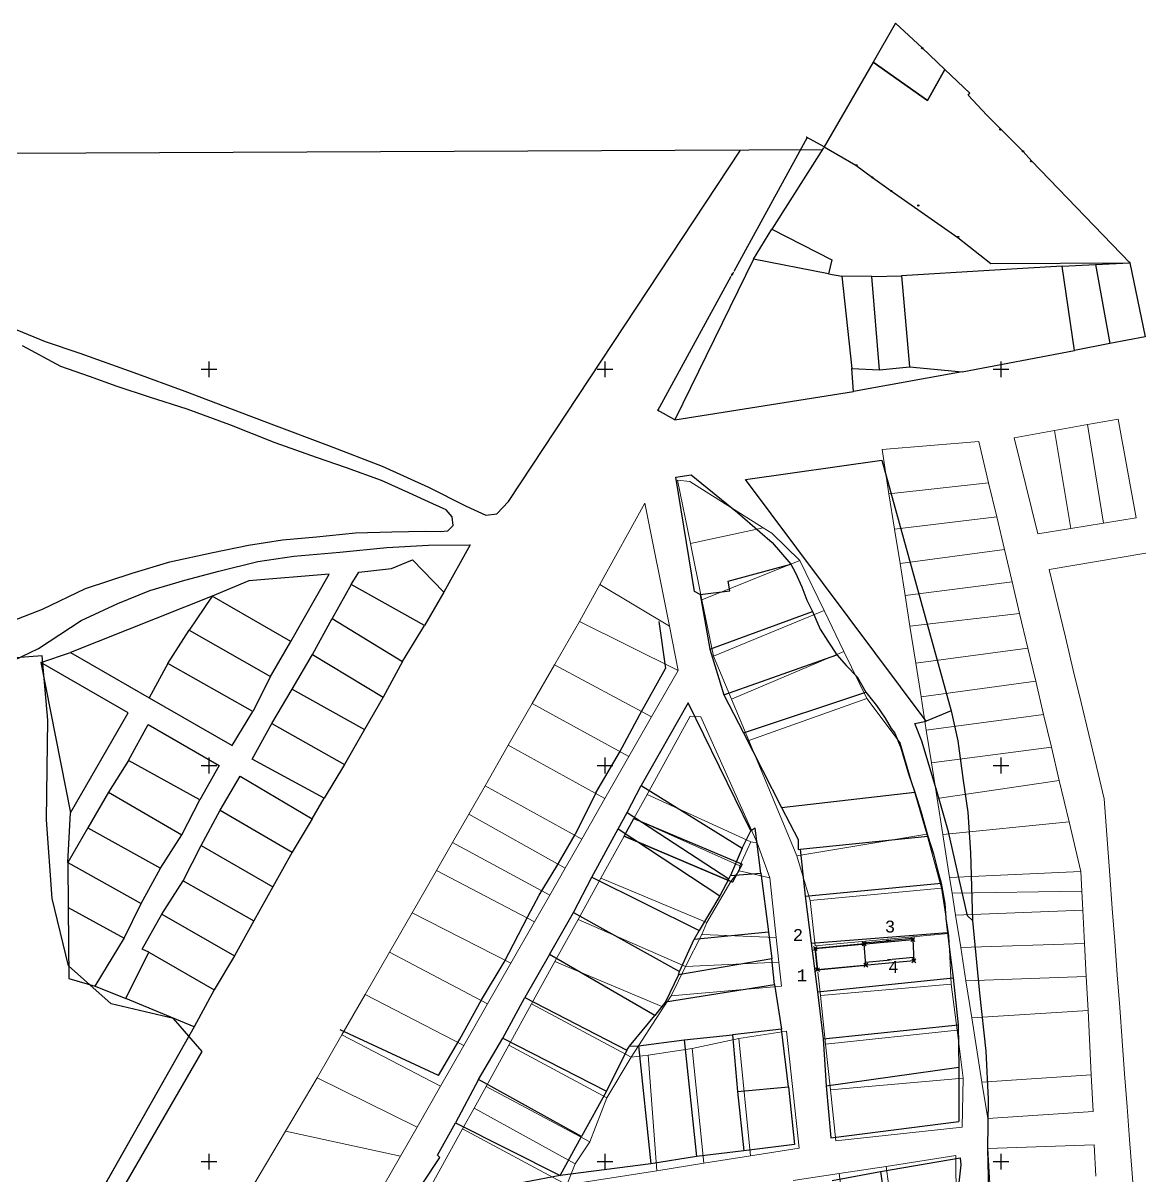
# Model space of a CAD drawing. Header units: millimetres. Extents: x 605783 to 610162, y 1302882 to 1324269.
# Drawn here: x 608312.6 to 608596.1, y 1323973.5 to 1324264.5 of the extents above; entities that cross this region are included whole.
import ezdxf

# ---------------------------------------------------------------- set-up
doc = ezdxf.new("R2010")
doc.units = ezdxf.units.MM
doc.header["$PDMODE"] = 35
doc.header["$PDSIZE"] = 0.5
for name, color, linetype in [('16', 7, 'Continuous'), ('2', 7, 'Continuous'), ('42', 7, 'Continuous'), ('CVL_CUADCON_LIN', 8, 'Continuous'), ('CVL_CUADCON_TIT', 1, 'Continuous'), ('CVL_PUNTO', 250, 'Continuous'), ('CVL_PUNTO_NUM', 2, 'Continuous')]:
    doc.layers.add(name, color=color, linetype=linetype)
for name, color, linetype, lineweight in [('Nivel 16', 7, 'Continuous', 0), ('Nivel 2', 7, 'Continuous', 0), ('Nivel 30', 7, 'Continuous', 0), ('Nivel 5', 7, 'Continuous', 0)]:
    doc.layers.add(name, color=color, linetype=linetype, lineweight=lineweight)
doc.styles.add('MONOTXT4', font='Monotxt4.shx')
doc.styles.add('ROMANS', font='ROMANS', dxfattribs={"height": 0.2})
doc.dimstyles.new('STANDARD$0', dxfattribs={"dimtxt": 0.6, "dimasz": 0.5, "dimexe": 0.125, "dimexo": 0.000625, "dimgap": 0.0625, "dimtad": 0, "dimzin": 1, "dimdsep": 46, "dimtxsty": 'ROMANS', "dimblk1": 'ARCHTICK', "dimblk2": 'ARCHTICK', "dimsah": 1, "dimcen": 2.5, "dimclrd": 1, "dimclre": 1, "dimclrt": 30, "dimaunit": 1, "dimadec": 0, "dimazin": 0, "dimtfac": 1, "dimtix": 1, "dimtofl": 0, "dimtmove": 1, "dimatfit": 3, "dimldrblk": 'ARCHTICK', "dimfxl": 1, "dimtolj": 1, "dimtzin": 1, "dimarcsym": 0})

# ---------------------------------------------------------------- blocks, each defined once
blk = doc.blocks.new('COORD')
at = {"layer": '42', "color": 2, "linetype": 'Continuous'}
for p, q in [((-2, 0), (2, 0)), ((0, -2), (0, 2))]:
    blk.add_line(p, q, dxfattribs=at)
blk = doc.blocks.new('_ARCHTICK')
at = {"color": 0, "linetype": 'ByBlock', "const_width": 0.15}
blk.add_lwpolyline([(-0.5, -0.5), (0.5, 0.5)], dxfattribs=at)
blk = doc.blocks.new('*D347')
at = {"layer": 'CVL_CUADCON_TIT', "color": 1, "lineweight": -2, "ltscale": 0.5, "transparency": 16777216}
for p, q in [((608524.94, 1324032.04), (608524.9, 1324032.47)), ((608524.91, 1324032.34), (608530.43, 1324032.84)), ((608537.21, 1324033.46), (608531.69, 1324032.96)), ((608537.24, 1324033.16), (608537.2, 1324033.59))]:
    blk.add_line(p, q, dxfattribs=at)
at = {"layer": 'Defpoints', "color": 0, "ltscale": 0.5, "transparency": 16777216}
for p in [(608524.94, 1324032.04), (608537.21, 1324033.46), (608537.24, 1324033.16)]:
    blk.add_point(p, dxfattribs=at)
at = {"layer": 'CVL_CUADCON_TIT', "color": 1, "lineweight": -2, "ltscale": 0.5, "transparency": 16777216, "xscale": 0.5, "yscale": 0.5, "zscale": 0.5}
for p, rotation in [((608524.91, 1324032.34), 185.2049330267718), ((608537.21, 1324033.46), 5.204933026771768)]:
    blk.add_blockref('_ARCHTICK', p, dxfattribs=dict(at, rotation=rotation))
at = {"layer": 'CVL_CUADCON_TIT', "color": 30, "lineweight": 30, "ltscale": 0.5, "transparency": 16777216, "insert": (608531.06, 1324032.9), "char_height": 0.2, "attachment_point": 5, "rotation": 5.2049, "style": 'ROMANS'}
blk.add_mtext('\\A1;12.35m.', dxfattribs=at)
blk = doc.blocks.new('*D348')
at = {"layer": 'CVL_CUADCON_TIT', "color": 1, "lineweight": -2, "ltscale": 0.5, "transparency": 16777216}
for p, q in [((608537.53, 1324027.77), (608537.44, 1324028.72)), ((608525.37, 1324026.66), (608525.28, 1324027.61)), ((608525.29, 1324027.48), (608530.74, 1324027.98)), ((608537.45, 1324028.59), (608532, 1324028.09))]:
    blk.add_line(p, q, dxfattribs=at)
at = {"layer": 'Defpoints', "color": 0, "ltscale": 0.5, "transparency": 16777216}
for p in [(608525.37, 1324026.66), (608537.45, 1324028.59), (608537.53, 1324027.77)]:
    blk.add_point(p, dxfattribs=at)
at = {"layer": 'CVL_CUADCON_TIT', "color": 1, "lineweight": -2, "ltscale": 0.5, "transparency": 16777216, "xscale": 0.5, "yscale": 0.5, "zscale": 0.5}
for p, rotation in [((608537.45, 1324028.59), 5.215670019672669), ((608525.29, 1324027.48), 185.2156700196727)]:
    blk.add_blockref('_ARCHTICK', p, dxfattribs=dict(at, rotation=rotation))
at = {"layer": 'CVL_CUADCON_TIT', "color": 30, "lineweight": 30, "ltscale": 0.5, "transparency": 16777216, "insert": (608531.37, 1324028.04), "char_height": 0.2, "attachment_point": 5, "rotation": 5.2157, "style": 'ROMANS'}
blk.add_mtext('\\A1;12.21m.', dxfattribs=at)
blk = doc.blocks.new('*D349')
at = {"layer": 'CVL_CUADCON_TIT', "color": 1, "lineweight": -2, "ltscale": 0.5, "transparency": 16777216}
for p, q in [((608510.56, 1324235.63), (608492.03, 1324201.75)), ((608514.88, 1324233.27), (608510.45, 1324235.69)), ((608472.88, 1324166.74), (608491.41, 1324200.61)), ((608477.19, 1324164.38), (608472.77, 1324166.8))]:
    blk.add_line(p, q, dxfattribs=at)
at = {"layer": 'Defpoints', "color": 0, "ltscale": 0.5, "transparency": 16777216}
for p in [(608510.56, 1324235.63), (608514.88, 1324233.27), (608477.2, 1324164.38)]:
    blk.add_point(p, dxfattribs=at)
at = {"layer": 'CVL_CUADCON_TIT', "color": 1, "lineweight": -2, "ltscale": 0.5, "transparency": 16777216, "xscale": 0.5, "yscale": 0.5, "zscale": 0.5}
for p, rotation in [((608510.56, 1324235.63), 61.3209076662326), ((608472.88, 1324166.74), 241.3209076662326)]:
    blk.add_blockref('_ARCHTICK', p, dxfattribs=dict(at, rotation=rotation))
at = {"layer": 'CVL_CUADCON_TIT', "color": 30, "lineweight": 30, "ltscale": 0.5, "transparency": 16777216, "insert": (608491.72, 1324201.18), "char_height": 0.2, "attachment_point": 5, "rotation": 61.3209, "style": 'ROMANS'}
blk.add_mtext('\\A1;78.52m.', dxfattribs=at)

msp = doc.modelspace()

# ---------------------------------------------------------------- linework, layer by layer
at = {"layer": '16', "color": 1, "linetype": 'Continuous'}
msp.add_lwpolyline([(608105.207, 1324230.727), (608514.455, 1324232.597)], dxfattribs=at)
at = {"layer": '2', "color": 1, "linetype": 'Continuous'}
for p, q in [((608514.741, 1324233.047), (608501.666, 1324212.494)), ((608497.027, 1324204.896), (608501.666, 1324212.494)), ((608501.666, 1324212.494), (608516.841, 1324204.744)), ((608515.993, 1324201.232), (608497.027, 1324204.896)), ((608516.841, 1324204.744), (608515.993, 1324201.232)), ((608574.968, 1324203.164), (608583.349, 1324203.563)), ((608583.349, 1324203.563), (608592.091, 1324203.992)), ((608583.349, 1324203.563), (608587.048, 1324183.656)), ((608592.091, 1324203.992), (608595.931, 1324185.328)), ((608515.993, 1324201.232), (608519.349, 1324200.639)), ((608526.869, 1324200.526), (608519.349, 1324200.639)), ((608519.349, 1324200.639), (608521.895, 1324177.27)), ((608526.869, 1324200.526), (608534.438, 1324200.717)), ((608528.856, 1324176.95), (608526.869, 1324200.526)), ((608556.532, 1324202.052), (608534.438, 1324200.717)), ((608534.438, 1324200.717), (608536.423, 1324177.701)), ((608574.968, 1324203.164), (608556.532, 1324202.052)), ((608578.114, 1324181.83), (608574.968, 1324203.164)), ((608587.048, 1324183.656), (608578.114, 1324181.83)), ((608595.931, 1324185.328), (608587.048, 1324183.656)), ((608549.688, 1324176.448), (608578.114, 1324181.83)), ((608522.277, 1324171.528), (608521.895, 1324177.27)), ((608521.895, 1324177.27), (608528.856, 1324176.95)), ((608528.856, 1324176.95), (608536.423, 1324177.701)), ((608536.423, 1324177.701), (608549.688, 1324176.448)), ((608549.688, 1324176.448), (608522.277, 1324171.528)), ((608360.294, 1324119.858), (608354.542, 1324111.238)), ((608349.093, 1324102.873), (608354.542, 1324111.238)), ((608354.542, 1324111.238), (608375.07, 1324099.551)), ((608317.035, 1324103.114), (608324.593, 1324105.593)), ((608339.142, 1324090.419), (608317.035, 1324103.114)), ((608349.093, 1324102.873), (608344.408, 1324094.207)), ((608370.589, 1324090.683), (608349.093, 1324102.873)), ((608375.07, 1324099.551), (608370.589, 1324090.683)), ((608339.197, 1324078.372), (608344.185, 1324087.446)), ((608344.185, 1324087.446), (608362.116, 1324077.118)), ((608339.197, 1324078.372), (608334.153, 1324070.365)), ((608357.176, 1324068.451), (608339.197, 1324078.372)), ((608362.116, 1324077.118), (608357.176, 1324068.451)), ((608362.32, 1324065.834), (608367.361, 1324074.4)), ((608334.153, 1324070.365), (608328.911, 1324061.391)), ((608334.153, 1324070.365), (608352.644, 1324059.633)), ((608352.644, 1324059.633), (608357.176, 1324068.451)), ((608323.87, 1324052.622), (608324.524, 1324065.13)), ((608357.534, 1324056.913), (608362.32, 1324065.834)), ((608328.911, 1324061.391), (608323.87, 1324052.622)), ((608328.911, 1324061.391), (608347.298, 1324051.167)), ((608347.298, 1324051.167), (608352.644, 1324059.633)), ((608353.003, 1324047.944), (608357.534, 1324056.913)), ((608323.87, 1324052.622), (608342.41, 1324042.246)), ((608323.87, 1324052.622), (608323.922, 1324041.236)), ((608342.41, 1324042.246), (608347.298, 1324051.167)), ((608347.656, 1324039.529), (608353.003, 1324047.944)), ((608353.003, 1324047.944), (608370.881, 1324037.92)), ((608323.922, 1324041.236), (608338.132, 1324033.532)), ((608338.132, 1324033.532), (608342.41, 1324042.246)), ((608342.615, 1324030.759), (608347.656, 1324039.529)), ((608347.656, 1324039.529), (608365.993, 1324029.05)), ((608370.881, 1324037.92), (608365.993, 1324029.05)), ((608344.295, 1324030.006), (608342.615, 1324030.759)), ((608344.295, 1324030.006), (608360.8, 1324020.433)), ((608365.993, 1324029.05), (608360.8, 1324020.433)), ((608330.77, 1324021.396), (608338.506, 1324018.284)), ((608355.762, 1324011.155), (608329.102, 1323964.048))]:
    msp.add_line(p, q, dxfattribs=at)
at = {"layer": '2', "color": 240, "linetype": 'Continuous', "true_color": 0xed1f24}
for p, q in [((608490.641, 1324123.633), (608506.473, 1324127.883)), ((608395.438, 1324122.785), (608390.6, 1324114.22)), ((608413.927, 1324112.46), (608395.438, 1324122.785)), ((608491.008, 1324121.144), (608490.641, 1324123.633)), ((608380.16, 1324108.422), (608360.294, 1324119.858)), ((608483.595, 1324120.241), (608491.008, 1324121.144)), ((608483.595, 1324120.241), (608485.995, 1324106.427)), ((608485.995, 1324106.427), (608511.963, 1324115.965)), ((608385.662, 1324105.095), (608390.6, 1324114.22)), ((608390.6, 1324114.22), (608408.431, 1324103.383)), ((608473.16, 1324113.427), (608474.84, 1324101.591)), ((608408.431, 1324103.383), (608413.927, 1324112.46)), ((608375.07, 1324099.551), (608380.16, 1324108.422)), ((608380.52, 1324096.326), (608385.662, 1324105.095)), ((608385.662, 1324105.095), (608403.544, 1324094.361)), ((608485.995, 1324106.427), (608489.553, 1324094.958)), ((608489.553, 1324094.958), (608518.11, 1324105.017)), ((608408.431, 1324103.383), (608403.544, 1324094.361)), ((608468.34, 1324089.968), (608474.84, 1324101.591)), ((608375.429, 1324087.709), (608380.52, 1324096.326)), ((608380.52, 1324096.326), (608398.755, 1324086.203)), ((608494.525, 1324085.376), (608525.418, 1324095.6)), ((608403.544, 1324094.361), (608398.755, 1324086.203)), ((608480.519, 1324092.928), (608468.675, 1324072.077)), ((608496.315, 1324060.63), (608480.519, 1324092.928)), ((608489.553, 1324094.958), (608494.525, 1324085.376)), ((608463.151, 1324080.385), (608468.34, 1324089.968)), ((608370.44, 1324078.686), (608375.429, 1324087.709)), ((608375.429, 1324087.709), (608393.715, 1324077.332)), ((608398.755, 1324086.203), (608393.715, 1324077.332)), ((608494.525, 1324085.376), (608504.111, 1324066.516)), ((608388.572, 1324068.867), (608370.44, 1324078.686)), ((608457.202, 1324070.187), (608463.151, 1324080.385)), ((608393.715, 1324077.332), (608388.572, 1324068.867)), ((608367.361, 1324074.4), (608385.598, 1324063.616)), ((608457.202, 1324070.187), (608451.967, 1324059.689)), ((608465.15, 1324065.247), (608468.675, 1324072.077)), ((608468.675, 1324072.077), (608494.15, 1324056.196)), ((608504.111, 1324066.516), (608537.777, 1324070.401)), ((608385.598, 1324063.616), (608388.572, 1324068.867)), ((608504.111, 1324066.516), (608508.264, 1324058.404)), ((608362.32, 1324065.834), (608380.556, 1324055.202)), ((608385.598, 1324063.616), (608380.556, 1324055.202)), ((608462.832, 1324061.067), (608465.15, 1324065.247)), ((608465.15, 1324065.247), (608490.782, 1324048.452)), ((608456.182, 1324048.934), (608462.832, 1324061.067)), ((608462.832, 1324061.067), (608488.515, 1324044.171)), ((608494.15, 1324056.196), (608496.315, 1324060.63)), ((608497.48, 1324061.297), (608496.315, 1324060.63)), ((608498.853, 1324049.917), (608497.48, 1324061.297)), ((608447.329, 1324051.684), (608451.967, 1324059.689)), ((608508.264, 1324058.404), (608508.275, 1324055.913)), ((608508.834, 1324055.967), (608541.029, 1324059.234)), ((608357.534, 1324056.913), (608375.668, 1324046.485)), ((608380.556, 1324055.202), (608375.668, 1324046.485)), ((608494.15, 1324056.196), (608491.235, 1324049.319)), ((608508.275, 1324055.913), (608508.834, 1324055.967)), ((608508.834, 1324055.967), (608510.107, 1324044.13)), ((608442.943, 1324044.393), (608447.329, 1324051.684)), ((608490.782, 1324048.452), (608491.235, 1324049.319)), ((608491.235, 1324049.319), (608498.853, 1324049.917)), ((608498.853, 1324049.917), (608500.8, 1324035.084)), ((608375.668, 1324046.485), (608370.881, 1324037.92)), ((608451.548, 1324040.015), (608456.182, 1324048.934)), ((608456.182, 1324048.934), (608483.322, 1324035.401)), ((608490.782, 1324048.452), (608488.515, 1324044.171)), ((608510.107, 1324044.13), (608544.385, 1324047.357)), ((608440.071, 1324038.989), (608442.943, 1324044.393)), ((608488.515, 1324044.171), (608483.322, 1324035.401)), ((608510.107, 1324044.13), (608511.584, 1324032.243)), ((608434.079, 1324027.42), (608440.071, 1324038.989)), ((608445.551, 1324029.411), (608451.548, 1324040.015)), ((608451.548, 1324040.015), (608478.34, 1324025.107)), ((608483.322, 1324035.401), (608482.011, 1324033.259)), ((608482.011, 1324033.259), (608500.8, 1324035.084)), ((608500.8, 1324035.084), (608501.695, 1324028.277)), ((608511.584, 1324032.243), (608546.017, 1324034.962)), ((608478.34, 1324025.107), (608482.011, 1324033.259)), ((608511.584, 1324032.243), (608513.164, 1324020)), ((608445.551, 1324029.411), (608439.25, 1324018.551)), ((608472.091, 1324013.993), (608445.551, 1324029.411)), ((608428.381, 1324017.935), (608434.079, 1324027.42)), ((608501.695, 1324028.277), (608478.089, 1324024.292)), ((608502.334, 1324021.825), (608501.695, 1324028.277)), ((608478.089, 1324024.292), (608474.818, 1324017.464)), ((608478.089, 1324024.292), (608478.34, 1324025.107)), ((608513.164, 1324020), (608547.441, 1324023.481)), ((608547.441, 1324023.481), (608548.715, 1324011.593)), ((608474.818, 1324017.464), (608502.334, 1324021.825)), ((608502.334, 1324021.825), (608504.063, 1324010.498)), ((608513.164, 1324020), (608514.641, 1324008.062)), ((608422.838, 1324007.994), (608428.381, 1324017.935)), ((608433.709, 1324008.305), (608439.25, 1324018.551)), ((608439.25, 1324018.551), (608465.069, 1324005.213)), ((608474.818, 1324017.464), (608472.091, 1324013.993)), ((608465.725, 1324006.234), (608472.091, 1324013.993)), ((608514.641, 1324008.062), (608548.715, 1324011.593)), ((608548.715, 1324011.593), (608548.916, 1324000.919)), ((608417.444, 1323998.817), (608392.649, 1324010.329)), ((608427.559, 1323997.801), (608433.709, 1324008.305)), ((608433.709, 1324008.305), (608459.883, 1323994.919)), ((608479.536, 1324007.83), (608491.724, 1324009.113)), ((608504.063, 1324010.498), (608491.724, 1324009.113)), ((608491.724, 1324009.113), (608493.008, 1323994.785)), ((608505.856, 1323996.02), (608504.063, 1324010.498)), ((608417.444, 1323998.817), (608422.838, 1324007.994)), ((608465.069, 1324005.213), (608465.725, 1324006.234)), ((608465.725, 1324006.234), (608468.011, 1324006.347)), ((608468.011, 1324006.347), (608479.536, 1324007.83)), ((608468.011, 1324006.347), (608471.093, 1323976.575)), ((608479.536, 1324007.83), (608482.669, 1323978.363)), ((608514.641, 1324008.062), (608515.356, 1323996.273)), ((608465.069, 1324005.213), (608459.883, 1323994.919)), ((608515.356, 1323996.273), (608548.916, 1324000.919)), ((608548.916, 1324000.919), (608548.877, 1323987.245)), ((608427.559, 1323997.801), (608421.766, 1323986.893)), ((608453.585, 1323983.449), (608427.559, 1323997.801)), ((608459.883, 1323994.919), (608453.585, 1323983.449)), ((608493.008, 1323994.785), (608505.856, 1323996.02)), ((608493.008, 1323994.785), (608494.55, 1323979.797)), ((608421.766, 1323986.893), (608448.194, 1323973.559)), ((608448.194, 1323973.559), (608453.585, 1323983.449)), ((608494.55, 1323979.797), (608482.669, 1323978.363)), ((608471.093, 1323976.575), (608448.194, 1323973.559)), ((608482.669, 1323978.363), (608471.093, 1323976.575)), ((608516.888, 1323972.339), (608529.07, 1323974.638)), ((608529.07, 1323974.638), (608533.525, 1323944.67))]:
    msp.add_line(p, q, dxfattribs=at)
at = {"layer": '2', "color": 1, "linetype": 'Continuous'}
for points in [[(608310.961, 1324187.058), (608318.138, 1324184.147), (608326.89, 1324181.142), (608340.578, 1324176.333), (608353.453, 1324171.57), (608365.413, 1324167.057), (608375.795, 1324163.044), (608389.739, 1324157.88), (608403.277, 1324152.664), (608414.987, 1324147.336), (608424.458, 1324142.556), (608429.447, 1324140.294), (608432.189, 1324140.614), (608435.173, 1324143.73), (608493.716, 1324232.385)], [(608497.027, 1324204.896), (608477.195, 1324164.381), (608522.277, 1324171.528)], [(608529.468, 1324154.18), (608546.93, 1324090.882), (608540.591, 1324088.308), (608494.995, 1324149.275), (608529.468, 1324154.18)], [(608360.294, 1324119.858), (608324.593, 1324105.593), (608344.408, 1324094.207)], [(608299.791, 1323904.849), (608357.767, 1324004.873), (608350.596, 1324013.215), (608334.819, 1324016.927), (608324.082, 1324026.518), (608319.898, 1324043.523), (608318.488, 1324063.342), (608318.651, 1324076.308), (608318.819, 1324088.511), (608317.434, 1324104.772), (608309.563, 1324104.213), (608289.859, 1324088.579), (608267.126, 1324070.129), (608255.815, 1324053.024), (608245.491, 1324039.993), (608225.821, 1324019.53), (608211.43, 1324006.981), (608199.797, 1323999.534), (608192.203, 1323995.672)], [(608317.035, 1324103.114), (608324.524, 1324065.13), (608339.142, 1324090.419)], [(608344.408, 1324094.207), (608365.395, 1324082.167), (608370.589, 1324090.683)], [(608546.93, 1324090.882), (608548.59, 1324083.317), (608550.008, 1324073.31), (608551.111, 1324065.335), (608551.819, 1324055.02), (608552.354, 1324037.994), (608551.078, 1324039.106), (608548.9, 1324048.854), (608546.256, 1324060.38), (608543.417, 1324070.328), (608539.497, 1324083.219), (608537.749, 1324087.683), (608540.591, 1324088.308)], [(608323.922, 1324041.236), (608324.106, 1324023.344), (608330.77, 1324021.396), (608338.182, 1324033.583)], [(608360.8, 1324020.433), (608355.762, 1324011.155), (608338.506, 1324018.284), (608344.295, 1324030.006)]]:
    msp.add_lwpolyline(points, dxfattribs=at)
at = {"layer": '2', "color": 240, "linetype": 'Continuous', "true_color": 0xed1f24}
for points in [[(608308.353, 1324112.982), (608317.481, 1324116.587), (608328.38, 1324121.777), (608340.099, 1324125.65), (608349.637, 1324128.495), (608360.498, 1324130.839), (608369.482, 1324132.715), (608378.112, 1324134.082), (608386.695, 1324134.787), (608396.546, 1324135.854), (608405.69, 1324136.105), (608414.123, 1324136.25), (608417.883, 1324136.168), (608419.863, 1324136.331), (608421.178, 1324137.659), (608420.965, 1324139.844), (608419.433, 1324141.666), (608416.022, 1324143.122), (608410.014, 1324145.887), (608403.091, 1324149.003), (608394.287, 1324152.262), (608386.654, 1324154.815), (608376.273, 1324158.523), (608364.771, 1324163.089), (608354.033, 1324167.049), (608344.468, 1324170.1), (608336.327, 1324172.752), (608329.355, 1324175.258), (608322.129, 1324177.813), (608312.402, 1324183.049)], [(608483.595, 1324120.241), (608482.118, 1324120.996), (608477.414, 1324149.845), (608481.323, 1324150.475), (608492.95, 1324140.928), (608498.662, 1324136.077), (608501.773, 1324133.399), (608506.473, 1324127.883)], [(608308.096, 1324102.56), (608316.46, 1324106.619), (608327.249, 1324113.689), (608336.526, 1324118.007), (608344.589, 1324121.251), (608353.417, 1324123.889), (608362.044, 1324126.17), (608371.838, 1324128.61), (608380.926, 1324129.928), (608392.555, 1324130.903), (608404.438, 1324132.134), (608414.952, 1324132.747), (608425.519, 1324132.802), (608418.867, 1324120.873)], [(608395.438, 1324122.785), (608397.405, 1324125.896), (608405.58, 1324126.802), (608410.904, 1324129.015), (608418.867, 1324120.873), (608413.927, 1324112.46)], [(608506.473, 1324127.883), (608507.6, 1324125.703), (608509.191, 1324122.203), (608510.528, 1324118.855), (608511.963, 1324115.965)], [(608380.16, 1324108.422), (608389.888, 1324125.399), (608369.574, 1324123.719), (608360.294, 1324119.858)], [(608511.963, 1324115.965), (608513.863, 1324111.502), (608515.757, 1324108.462), (608518.11, 1324105.017)], [(608518.11, 1324105.017), (608520.51, 1324102.285), (608523.165, 1324099.452), (608525.418, 1324095.6)], [(608525.418, 1324095.6), (608528.075, 1324092.259), (608530.274, 1324089.017), (608531.81, 1324086.433), (608532.73, 1324085.268), (608534.272, 1324081.515), (608536.13, 1324075.018), (608537.777, 1324070.401)], [(608537.777, 1324070.401), (608539.273, 1324065.528), (608541.029, 1324059.234)], [(608541.029, 1324059.234), (608542.471, 1324054.819), (608543.455, 1324050.758), (608544.385, 1324047.357)], [(608544.385, 1324047.357), (608545.323, 1324042.278), (608545.594, 1324038.518), (608546.017, 1324034.962)], [(608552.354, 1324037.994), (608553.316, 1324027.426), (608554.114, 1324019.602), (608555.654, 1324005.021), (608556.319, 1323992.875), (608556.123, 1323980.319), (608556.374, 1323969.798), (608557.771, 1323953.132), (608559.062, 1323937.431), (608559.954, 1323931.285), (608560.979, 1323929.41)], [(608546.017, 1324034.962), (608546.703, 1324029.272), (608547.441, 1324023.481)], [(608505.856, 1323996.02), (608507.396, 1323981.439), (608494.55, 1323979.797)], [(608515.356, 1323996.273), (608516.584, 1323983.113), (608548.877, 1323987.245)], [(608448.194, 1323973.559), (608423.474, 1323968.908), (608422.401, 1323970.122), (608415.447, 1323968.917), (608413.503, 1323971.703), (608417.792, 1323978.181), (608417.231, 1323978.737), (608421.766, 1323986.893)], [(608529.07, 1323974.638), (608549.224, 1323978.046), (608549.384, 1323976.268), (608546.063, 1323947.073)]]:
    msp.add_lwpolyline(points, dxfattribs=at)
at = {"layer": 'CVL_CUADCON_LIN', "color": 240, "ltscale": 0.5, "true_color": 0xed1f24, "flags": 128}
for points in [[(608464.36, 1324059.269), (608466.824, 1324063.734)], [(608466.824, 1324063.734), (608494.17, 1324052.146), (608491.706, 1324047.68)], [(608464.36, 1324059.269), (608491.706, 1324047.68)]]:
    msp.add_lwpolyline(points, dxfattribs=at)
msp.add_lwpolyline([(608464.36, 1324059.269), (608466.824, 1324063.734), (608494.17, 1324052.146), (608491.706, 1324047.68)], close=True, dxfattribs=at)
at = {"layer": 'CVL_CUADCON_TIT', "color": 1, "lineweight": 30, "ltscale": 0.5, "flags": 128}
for points in [[(608532.916, 1324264.502), (608527.248, 1324254.67), (608540.985, 1324244.971), (608545.344, 1324252.741), (608539.605, 1324258.263), (608532.916, 1324264.502)], [(608545.345, 1324252.741), (608540.985, 1324244.972), (608527.248, 1324254.671), (608514.876, 1324233.265), (608522.904, 1324228.658), (608527.059, 1324225.509), (608531.796, 1324222.116), (608548.604, 1324210.378), (608556.958, 1324203.77), (608592.083, 1324203.991), (608567.248, 1324229.722), (608565.097, 1324232.118), (608559.505, 1324237.706), (608555.978, 1324241.287), (608551.194, 1324246.29), (608551.682, 1324246.79), (608545.345, 1324252.741)]]:
    msp.add_lwpolyline(points, dxfattribs=at)
at = {"layer": 'CVL_CUADCON_TIT', "color": 1, "ltscale": 0.5, "flags": 128}
msp.add_lwpolyline([(608523.03, 1324228.596), (608522.934, 1324228.481)], dxfattribs=at)
at = {"layer": 'CVL_CUADCON_TIT', "color": 240, "ltscale": 0.5, "true_color": 0xed1f24, "flags": 128}
for points in [[(608513.207, 1324025.552), (608512.637, 1324030.922), (608537.235, 1324033.163), (608537.527, 1324027.772), (608513.207, 1324025.552)], [(608512.637, 1324030.922), (608513.207, 1324025.552), (608525.367, 1324026.662), (608524.936, 1324032.042), (608512.637, 1324030.922)]]:
    msp.add_lwpolyline(points, dxfattribs=at)
at = {"layer": 'CVL_CUADCON_TIT', "color": 1, "lineweight": 30, "ltscale": 0.5}
msp.add_circle((608539.641, 1324258.144), 0.176, dxfattribs=at)
at = {"layer": 'CVL_CUADCON_TIT', "color": 1, "ltscale": 0.5}
for centre in [(608559.368, 1324237.63), (608565.097, 1324232.118), (608567.141, 1324229.618), (608523.03, 1324228.596), (608527.059, 1324225.509), (608531.796, 1324222.116), (608538.645, 1324218.454), (608548.69, 1324210.501), (608591.96, 1324204.077)]:
    msp.add_circle(centre, 0.15, dxfattribs=at)
at = {"layer": 'CVL_PUNTO', "color": 240, "lineweight": 30, "ltscale": 0.5, "true_color": 0xed1f24}
for p in [(608524.936, 1324032.042), (608537.235, 1324033.163), (608512.637, 1324030.922), (608513.207, 1324025.552), (608525.367, 1324026.662), (608537.527, 1324027.772)]:
    msp.add_point(p, dxfattribs=at)
at = {"layer": 'Nivel 16', "color": 1, "linetype": 'Continuous', "lineweight": -3, "flags": 128}
msp.add_lwpolyline([(608105.207, 1324230.727), (608514.455, 1324232.597)], dxfattribs=at)
at = {"layer": 'Nivel 2', "color": 1, "linetype": 'Continuous', "lineweight": -3}
for p, q in [((608514.741, 1324233.047), (608501.666, 1324212.494)), ((608497.027, 1324204.896), (608501.666, 1324212.494)), ((608501.666, 1324212.494), (608516.841, 1324204.744)), ((608515.993, 1324201.232), (608497.027, 1324204.896)), ((608516.841, 1324204.744), (608515.993, 1324201.232)), ((608574.968, 1324203.164), (608583.349, 1324203.563)), ((608583.349, 1324203.563), (608592.091, 1324203.992)), ((608583.349, 1324203.563), (608587.048, 1324183.656)), ((608592.091, 1324203.992), (608595.931, 1324185.328)), ((608515.993, 1324201.232), (608519.349, 1324200.639)), ((608519.349, 1324200.639), (608521.895, 1324177.27)), ((608526.869, 1324200.526), (608519.349, 1324200.639)), ((608526.869, 1324200.526), (608534.438, 1324200.717)), ((608528.856, 1324176.95), (608526.869, 1324200.526)), ((608556.532, 1324202.052), (608534.438, 1324200.717)), ((608534.438, 1324200.717), (608536.423, 1324177.701)), ((608574.968, 1324203.164), (608556.532, 1324202.052)), ((608578.114, 1324181.83), (608574.968, 1324203.164)), ((608587.048, 1324183.656), (608578.114, 1324181.83)), ((608595.931, 1324185.328), (608587.048, 1324183.656)), ((608549.688, 1324176.448), (608578.114, 1324181.83)), ((608521.895, 1324177.27), (608528.856, 1324176.95)), ((608522.277, 1324171.528), (608521.895, 1324177.27)), ((608528.856, 1324176.95), (608536.423, 1324177.701)), ((608536.423, 1324177.701), (608549.688, 1324176.448)), ((608549.688, 1324176.448), (608522.277, 1324171.528)), ((608360.294, 1324119.858), (608354.542, 1324111.238)), ((608349.093, 1324102.873), (608354.542, 1324111.238)), ((608354.542, 1324111.238), (608375.07, 1324099.551)), ((608317.035, 1324103.114), (608324.593, 1324105.593)), ((608339.142, 1324090.419), (608317.035, 1324103.114)), ((608349.093, 1324102.873), (608344.408, 1324094.207)), ((608370.589, 1324090.683), (608349.093, 1324102.873)), ((608375.07, 1324099.551), (608370.589, 1324090.683)), ((608339.197, 1324078.372), (608344.185, 1324087.446)), ((608344.185, 1324087.446), (608362.116, 1324077.118)), ((608339.197, 1324078.372), (608334.153, 1324070.365)), ((608357.176, 1324068.451), (608339.197, 1324078.372)), ((608362.116, 1324077.118), (608357.176, 1324068.451)), ((608362.32, 1324065.834), (608367.361, 1324074.4)), ((608334.153, 1324070.365), (608328.911, 1324061.391)), ((608334.153, 1324070.365), (608352.644, 1324059.633)), ((608352.644, 1324059.633), (608357.176, 1324068.451)), ((608323.87, 1324052.622), (608324.524, 1324065.13)), ((608357.534, 1324056.913), (608362.32, 1324065.834)), ((608328.911, 1324061.391), (608323.87, 1324052.622)), ((608328.911, 1324061.391), (608347.298, 1324051.167)), ((608347.298, 1324051.167), (608352.644, 1324059.633)), ((608353.003, 1324047.944), (608357.534, 1324056.913)), ((608323.87, 1324052.622), (608323.922, 1324041.236)), ((608323.87, 1324052.622), (608342.41, 1324042.246)), ((608342.41, 1324042.246), (608347.298, 1324051.167)), ((608347.656, 1324039.529), (608353.003, 1324047.944)), ((608353.003, 1324047.944), (608370.881, 1324037.92)), ((608323.922, 1324041.236), (608338.132, 1324033.532)), ((608338.132, 1324033.532), (608342.41, 1324042.246)), ((608342.615, 1324030.759), (608347.656, 1324039.529)), ((608347.656, 1324039.529), (608365.993, 1324029.05)), ((608370.881, 1324037.92), (608365.993, 1324029.05)), ((608344.295, 1324030.006), (608342.615, 1324030.759)), ((608344.295, 1324030.006), (608360.8, 1324020.433)), ((608365.993, 1324029.05), (608360.8, 1324020.433)), ((608330.77, 1324021.396), (608338.506, 1324018.284))]:
    msp.add_line(p, q, dxfattribs=at)
at = {"layer": 'Nivel 2', "color": 240, "linetype": 'Continuous', "lineweight": -3, "true_color": 0xed1f24}
for p, q in [((608490.641, 1324123.633), (608506.473, 1324127.883)), ((608395.438, 1324122.785), (608390.6, 1324114.22)), ((608413.927, 1324112.46), (608395.438, 1324122.785)), ((608491.008, 1324121.144), (608490.641, 1324123.633)), ((608380.16, 1324108.422), (608360.294, 1324119.858)), ((608483.595, 1324120.241), (608491.008, 1324121.144)), ((608483.595, 1324120.241), (608485.995, 1324106.427)), ((608485.995, 1324106.427), (608511.963, 1324115.965)), ((608385.662, 1324105.095), (608390.6, 1324114.22)), ((608390.6, 1324114.22), (608408.431, 1324103.383)), ((608473.16, 1324113.427), (608474.84, 1324101.591)), ((608408.431, 1324103.383), (608413.927, 1324112.46)), ((608375.07, 1324099.551), (608380.16, 1324108.422)), ((608380.52, 1324096.326), (608385.662, 1324105.095)), ((608385.662, 1324105.095), (608403.544, 1324094.361)), ((608485.995, 1324106.427), (608489.553, 1324094.958)), ((608489.553, 1324094.958), (608518.11, 1324105.017)), ((608408.431, 1324103.383), (608403.544, 1324094.361)), ((608468.34, 1324089.968), (608474.84, 1324101.591)), ((608375.429, 1324087.709), (608380.52, 1324096.326)), ((608380.52, 1324096.326), (608398.755, 1324086.203)), ((608494.525, 1324085.376), (608525.418, 1324095.6)), ((608403.544, 1324094.361), (608398.755, 1324086.203)), ((608480.519, 1324092.928), (608468.675, 1324072.077)), ((608496.315, 1324060.63), (608480.519, 1324092.928)), ((608489.553, 1324094.958), (608494.525, 1324085.376)), ((608463.151, 1324080.385), (608468.34, 1324089.968)), ((608370.44, 1324078.686), (608375.429, 1324087.709)), ((608375.429, 1324087.709), (608393.715, 1324077.332)), ((608398.755, 1324086.203), (608393.715, 1324077.332)), ((608494.525, 1324085.376), (608504.111, 1324066.516)), ((608388.572, 1324068.867), (608370.44, 1324078.686)), ((608457.202, 1324070.187), (608463.151, 1324080.385)), ((608393.715, 1324077.332), (608388.572, 1324068.867)), ((608367.361, 1324074.4), (608385.598, 1324063.616)), ((608457.202, 1324070.187), (608451.967, 1324059.689)), ((608465.15, 1324065.247), (608468.675, 1324072.077)), ((608468.675, 1324072.077), (608494.15, 1324056.196)), ((608504.111, 1324066.516), (608537.777, 1324070.401)), ((608385.598, 1324063.616), (608388.572, 1324068.867)), ((608504.111, 1324066.516), (608508.264, 1324058.404)), ((608362.32, 1324065.834), (608380.556, 1324055.202)), ((608385.598, 1324063.616), (608380.556, 1324055.202)), ((608462.832, 1324061.067), (608465.15, 1324065.247)), ((608465.15, 1324065.247), (608490.782, 1324048.452)), ((608456.182, 1324048.934), (608462.832, 1324061.067)), ((608462.832, 1324061.067), (608488.515, 1324044.171)), ((608494.15, 1324056.196), (608496.315, 1324060.63)), ((608497.48, 1324061.297), (608496.315, 1324060.63)), ((608498.853, 1324049.917), (608497.48, 1324061.297)), ((608447.329, 1324051.684), (608451.967, 1324059.689)), ((608508.264, 1324058.404), (608508.275, 1324055.913)), ((608508.834, 1324055.967), (608541.029, 1324059.234)), ((608357.534, 1324056.913), (608375.668, 1324046.485)), ((608380.556, 1324055.202), (608375.668, 1324046.485)), ((608494.15, 1324056.196), (608491.235, 1324049.319)), ((608508.275, 1324055.913), (608508.834, 1324055.967)), ((608508.834, 1324055.967), (608510.107, 1324044.13)), ((608442.943, 1324044.393), (608447.329, 1324051.684)), ((608490.782, 1324048.452), (608491.235, 1324049.319)), ((608491.235, 1324049.319), (608498.853, 1324049.917)), ((608498.853, 1324049.917), (608500.8, 1324035.084)), ((608375.668, 1324046.485), (608370.881, 1324037.92)), ((608451.548, 1324040.015), (608456.182, 1324048.934)), ((608456.182, 1324048.934), (608483.322, 1324035.401)), ((608490.782, 1324048.452), (608488.515, 1324044.171)), ((608510.107, 1324044.13), (608544.385, 1324047.357)), ((608440.071, 1324038.989), (608442.943, 1324044.393)), ((608488.515, 1324044.171), (608483.322, 1324035.401)), ((608510.107, 1324044.13), (608511.584, 1324032.243)), ((608434.079, 1324027.42), (608440.071, 1324038.989)), ((608445.551, 1324029.411), (608451.548, 1324040.015)), ((608451.548, 1324040.015), (608478.34, 1324025.107)), ((608483.322, 1324035.401), (608482.011, 1324033.259)), ((608482.011, 1324033.259), (608500.8, 1324035.084)), ((608500.8, 1324035.084), (608501.695, 1324028.277)), ((608511.584, 1324032.243), (608546.017, 1324034.962)), ((608478.34, 1324025.107), (608482.011, 1324033.259)), ((608511.584, 1324032.243), (608513.164, 1324020)), ((608445.551, 1324029.411), (608439.25, 1324018.551)), ((608472.091, 1324013.993), (608445.551, 1324029.411)), ((608428.381, 1324017.935), (608434.079, 1324027.42)), ((608501.695, 1324028.277), (608478.089, 1324024.292)), ((608502.334, 1324021.825), (608501.695, 1324028.277)), ((608478.089, 1324024.292), (608474.818, 1324017.464)), ((608478.089, 1324024.292), (608478.34, 1324025.107)), ((608513.164, 1324020), (608547.441, 1324023.481)), ((608474.818, 1324017.464), (608502.334, 1324021.825)), ((608502.334, 1324021.825), (608504.063, 1324010.498)), ((608513.164, 1324020), (608514.641, 1324008.062)), ((608422.838, 1324007.994), (608428.381, 1324017.935)), ((608433.709, 1324008.305), (608439.25, 1324018.551)), ((608439.25, 1324018.551), (608465.069, 1324005.213)), ((608474.818, 1324017.464), (608472.091, 1324013.993)), ((608465.725, 1324006.234), (608472.091, 1324013.993)), ((608514.641, 1324008.062), (608548.715, 1324011.593)), ((608417.444, 1323998.817), (608392.649, 1324010.329)), ((608427.559, 1323997.801), (608433.709, 1324008.305)), ((608433.709, 1324008.305), (608459.883, 1323994.919)), ((608479.536, 1324007.83), (608491.724, 1324009.113)), ((608504.063, 1324010.498), (608491.724, 1324009.113)), ((608491.724, 1324009.113), (608493.008, 1323994.785)), ((608505.856, 1323996.02), (608504.063, 1324010.498)), ((608417.444, 1323998.817), (608422.838, 1324007.994)), ((608465.069, 1324005.213), (608465.725, 1324006.234)), ((608465.725, 1324006.234), (608468.011, 1324006.347)), ((608468.011, 1324006.347), (608479.536, 1324007.83)), ((608468.011, 1324006.347), (608471.093, 1323976.575)), ((608479.536, 1324007.83), (608482.669, 1323978.363)), ((608514.641, 1324008.062), (608515.356, 1323996.273)), ((608465.069, 1324005.213), (608459.883, 1323994.919)), ((608515.356, 1323996.273), (608548.916, 1324000.919)), ((608427.559, 1323997.801), (608421.766, 1323986.893)), ((608453.585, 1323983.449), (608427.559, 1323997.801)), ((608459.883, 1323994.919), (608453.585, 1323983.449)), ((608493.008, 1323994.785), (608505.856, 1323996.02)), ((608493.008, 1323994.785), (608494.55, 1323979.797)), ((608421.766, 1323986.893), (608448.194, 1323973.559)), ((608448.194, 1323973.559), (608453.585, 1323983.449)), ((608494.55, 1323979.797), (608482.669, 1323978.363)), ((608471.093, 1323976.575), (608448.194, 1323973.559)), ((608482.669, 1323978.363), (608471.093, 1323976.575)), ((608516.888, 1323972.339), (608529.07, 1323974.638)), ((608529.07, 1323974.638), (608533.525, 1323944.67))]:
    msp.add_line(p, q, dxfattribs=at)
at = {"layer": 'Nivel 2', "color": 1, "linetype": 'Continuous', "lineweight": -3, "flags": 128}
for points in [[(608310.961, 1324187.058), (608318.138, 1324184.147), (608326.89, 1324181.142), (608340.578, 1324176.333), (608353.453, 1324171.57), (608365.413, 1324167.057), (608375.795, 1324163.044), (608389.739, 1324157.88), (608403.277, 1324152.664), (608414.987, 1324147.336), (608424.458, 1324142.556), (608429.447, 1324140.294), (608432.189, 1324140.614), (608435.173, 1324143.73), (608493.716, 1324232.385)], [(608497.027, 1324204.896), (608477.195, 1324164.381), (608522.277, 1324171.528)], [(608529.468, 1324154.18), (608546.93, 1324090.882), (608540.591, 1324088.308), (608494.995, 1324149.275), (608529.468, 1324154.18)], [(608360.294, 1324119.858), (608324.593, 1324105.593), (608344.408, 1324094.207)], [(608317.035, 1324103.114), (608324.524, 1324065.13), (608339.142, 1324090.419)], [(608344.408, 1324094.207), (608365.395, 1324082.167), (608370.589, 1324090.683)], [(608546.93, 1324090.882), (608548.59, 1324083.317), (608550.008, 1324073.31), (608551.111, 1324065.335), (608551.819, 1324055.02), (608552.354, 1324037.994), (608551.078, 1324039.106), (608548.9, 1324048.854), (608546.256, 1324060.38), (608543.417, 1324070.328), (608539.497, 1324083.219), (608537.749, 1324087.683), (608540.591, 1324088.308)], [(608323.922, 1324041.236), (608324.106, 1324023.344), (608330.77, 1324021.396), (608338.182, 1324033.583)], [(608360.8, 1324020.433), (608355.762, 1324011.155), (608338.506, 1324018.284), (608344.295, 1324030.006)], [(608355.762, 1324011.155), (608329.102, 1323964.048)]]:
    msp.add_lwpolyline(points, dxfattribs=at)
at = {"layer": 'Nivel 2', "color": 240, "linetype": 'Continuous', "lineweight": -3, "true_color": 0xed1f24, "flags": 128}
for points in [[(608308.353, 1324112.982), (608317.481, 1324116.587), (608328.38, 1324121.777), (608340.099, 1324125.65), (608349.637, 1324128.495), (608360.498, 1324130.839), (608369.482, 1324132.715), (608378.112, 1324134.082), (608386.695, 1324134.787), (608396.546, 1324135.854), (608405.69, 1324136.105), (608414.123, 1324136.25), (608417.883, 1324136.168), (608419.863, 1324136.331), (608421.178, 1324137.659), (608420.965, 1324139.844), (608419.433, 1324141.666), (608416.022, 1324143.122), (608410.014, 1324145.887), (608403.091, 1324149.003), (608394.287, 1324152.262), (608386.654, 1324154.815), (608376.273, 1324158.523), (608364.771, 1324163.089), (608354.033, 1324167.049), (608344.468, 1324170.1), (608336.327, 1324172.752), (608329.355, 1324175.258), (608322.129, 1324177.813), (608312.402, 1324183.049)], [(608483.595, 1324120.241), (608482.118, 1324120.996), (608477.414, 1324149.845), (608481.323, 1324150.475), (608492.95, 1324140.928), (608498.662, 1324136.077), (608501.773, 1324133.399), (608506.473, 1324127.883)], [(608308.096, 1324102.56), (608316.46, 1324106.619), (608327.249, 1324113.689), (608336.526, 1324118.007), (608344.589, 1324121.251), (608353.417, 1324123.889), (608362.044, 1324126.17), (608371.838, 1324128.61), (608380.926, 1324129.928), (608392.555, 1324130.903), (608404.438, 1324132.134), (608414.952, 1324132.747), (608425.519, 1324132.802), (608418.867, 1324120.873)], [(608395.438, 1324122.785), (608397.405, 1324125.896), (608405.58, 1324126.802), (608410.904, 1324129.015), (608418.867, 1324120.873), (608413.927, 1324112.46)], [(608506.473, 1324127.883), (608507.6, 1324125.703), (608509.191, 1324122.203), (608510.528, 1324118.855), (608511.963, 1324115.965)], [(608380.16, 1324108.422), (608389.888, 1324125.399), (608369.574, 1324123.719), (608360.294, 1324119.858)], [(608511.963, 1324115.965), (608513.863, 1324111.502), (608515.757, 1324108.462), (608518.11, 1324105.017)], [(608518.11, 1324105.017), (608520.51, 1324102.285), (608523.165, 1324099.452), (608525.418, 1324095.6)], [(608525.418, 1324095.6), (608528.075, 1324092.259), (608530.274, 1324089.017), (608531.81, 1324086.433), (608532.73, 1324085.268), (608534.272, 1324081.515), (608536.13, 1324075.018), (608537.777, 1324070.401)], [(608537.777, 1324070.401), (608539.273, 1324065.528), (608541.029, 1324059.234)], [(608541.029, 1324059.234), (608542.471, 1324054.819), (608543.455, 1324050.758), (608544.385, 1324047.357)], [(608544.385, 1324047.357), (608545.323, 1324042.278), (608545.594, 1324038.518), (608546.017, 1324034.962)], [(608552.354, 1324037.994), (608553.316, 1324027.426), (608554.114, 1324019.602), (608555.654, 1324005.021), (608556.319, 1323992.875), (608556.123, 1323980.319), (608556.374, 1323969.798), (608557.771, 1323953.132), (608559.062, 1323937.431), (608559.954, 1323931.285), (608560.979, 1323929.41)], [(608546.017, 1324034.962), (608546.703, 1324029.272), (608547.441, 1324023.481)], [(608547.441, 1324023.481), (608548.715, 1324011.593)], [(608548.715, 1324011.593), (608548.916, 1324000.919)], [(608548.916, 1324000.919), (608548.877, 1323987.245)], [(608505.856, 1323996.02), (608507.396, 1323981.439), (608494.55, 1323979.797)], [(608515.356, 1323996.273), (608516.584, 1323983.113), (608548.877, 1323987.245)], [(608448.194, 1323973.559), (608423.474, 1323968.908), (608422.401, 1323970.122), (608415.447, 1323968.917), (608413.503, 1323971.703), (608417.792, 1323978.181), (608417.231, 1323978.737), (608421.766, 1323986.893)], [(608529.07, 1323974.638), (608549.224, 1323978.046), (608549.384, 1323976.268), (608546.063, 1323947.073)]]:
    msp.add_lwpolyline(points, dxfattribs=at)
at = {"layer": 'Nivel 30', "color": 1, "linetype": 'Continuous', "lineweight": 13}
for p, q in [((608573.029, 1324161.618), (608581.402, 1324163.136)), ((608581.402, 1324163.136), (608589.116, 1324164.536)), ((608585.429, 1324138.244), (608581.402, 1324163.136)), ((608593.669, 1324139.583), (608589.116, 1324164.536)), ((608562.809, 1324159.762), (608573.029, 1324161.618)), ((608568.842, 1324135.546), (608562.809, 1324159.762)), ((608573.029, 1324161.618), (608577.189, 1324136.904)), ((608529.475, 1324156.855), (608553.915, 1324158.846)), ((608553.915, 1324158.846), (608556.39, 1324148.437)), ((608556.39, 1324148.437), (608531.241, 1324145.682)), ((608556.39, 1324148.437), (608558.437, 1324139.826)), ((608532.652, 1324136.743), (608558.437, 1324139.826)), ((608558.437, 1324139.826), (608560.394, 1324131.586)), ((608593.669, 1324139.583), (608585.429, 1324138.244)), ((608577.189, 1324136.904), (608568.842, 1324135.546)), ((608585.429, 1324138.244), (608577.189, 1324136.904)), ((608534.021, 1324128.09), (608560.394, 1324131.586)), ((608560.394, 1324131.586), (608562.337, 1324123.414)), ((608571.72, 1324126.526), (608596.128, 1324130.682)), ((608535.295, 1324120.019), (608534.021, 1324128.09)), ((608573.888, 1324117.475), (608571.72, 1324126.526)), ((608535.295, 1324120.019), (608562.337, 1324123.414)), ((608562.337, 1324123.414), (608564.236, 1324115.426)), ((608536.527, 1324112.226), (608535.295, 1324120.019)), ((608575.8, 1324109.494), (608573.888, 1324117.475)), ((608564.236, 1324115.426), (608536.527, 1324112.226)), ((608564.236, 1324115.426), (608566.315, 1324106.68)), ((608537.993, 1324102.95), (608536.527, 1324112.226)), ((608577.79, 1324101.183), (608575.8, 1324109.494)), ((608566.315, 1324106.68), (608537.993, 1324102.95)), ((608566.315, 1324106.68), (608568.297, 1324098.342)), ((608539.335, 1324094.456), (608537.993, 1324102.95)), ((608579.749, 1324093.007), (608577.79, 1324101.183)), ((608539.335, 1324094.456), (608568.297, 1324098.342)), ((608568.297, 1324098.342), (608570.285, 1324089.975)), ((608540.667, 1324086.02), (608539.335, 1324094.456)), ((608581.693, 1324084.89), (608579.749, 1324093.007)), ((608570.285, 1324089.975), (608540.667, 1324086.02)), ((608570.285, 1324089.975), (608572.253, 1324081.698))]:
    msp.add_line(p, q, dxfattribs=at)
at = {"layer": 'Nivel 30', "color": 3, "linetype": 'Continuous', "lineweight": 13}
msp.add_line((608531.241, 1324145.682), (608529.475, 1324156.855), dxfattribs=at)
at = {"layer": 'Nivel 30', "color": 6, "linetype": 'Continuous', "lineweight": 13}
msp.add_line((608477.828, 1324149.121), (608480.912, 1324148.775), dxfattribs=at)
at = {"layer": 'Nivel 30', "color": 240, "linetype": 'Continuous', "lineweight": 13, "true_color": 0xed1f24}
for p, q in [((608481.103, 1324133.108), (608477.828, 1324149.121)), ((608480.912, 1324148.775), (608499.448, 1324137.093)), ((608532.652, 1324136.743), (608531.241, 1324145.682)), ((608458.211, 1324122.743), (608469.596, 1324143.305)), ((608469.596, 1324143.305), (608475.779, 1324112.225)), ((608499.448, 1324137.093), (608481.103, 1324133.108)), ((608499.448, 1324137.093), (608501.637, 1324135.713)), ((608534.021, 1324128.09), (608532.652, 1324136.743)), ((608501.637, 1324135.713), (608508.715, 1324128.834)), ((608484.004, 1324118.927), (608481.103, 1324133.108)), ((608508.715, 1324128.834), (608484.004, 1324118.927)), ((608508.715, 1324128.834), (608514.846, 1324116.234)), ((608453.054, 1324113.428), (608458.211, 1324122.743)), ((608458.211, 1324122.743), (608475.779, 1324112.225)), ((608486.909, 1324104.716), (608484.004, 1324118.927)), ((608486.909, 1324104.716), (608514.846, 1324116.234)), ((608514.846, 1324116.234), (608519.874, 1324105.903)), ((608446.793, 1324102.532), (608453.054, 1324113.428)), ((608478.001, 1324101.061), (608453.054, 1324113.428)), ((608475.779, 1324112.225), (608478.001, 1324101.061)), ((608491.443, 1324093.876), (608486.909, 1324104.716)), ((608491.443, 1324093.876), (608519.874, 1324105.903)), ((608519.874, 1324105.903), (608525.646, 1324094.043)), ((608441.166, 1324092.737), (608446.793, 1324102.532)), ((608471.297, 1324089.343), (608446.793, 1324102.532)), ((608478.001, 1324101.061), (608471.297, 1324089.343)), ((608435.109, 1324082.197), (608441.166, 1324092.737)), ((608441.166, 1324092.737), (608465.565, 1324079.323)), ((608495.818, 1324083.412), (608491.443, 1324093.876)), ((608495.818, 1324083.412), (608525.646, 1324094.043)), ((608525.646, 1324094.043), (608534.1, 1324082.779)), ((608471.297, 1324089.343), (608465.565, 1324079.323)), ((608470.134, 1324069.731), (608481.06, 1324089.53)), ((608481.06, 1324089.53), (608483.698, 1324089.385)), ((608483.698, 1324089.385), (608497.98, 1324057.55)), ((608541.972, 1324077.771), (608540.667, 1324086.02)), ((608583.619, 1324076.851), (608581.693, 1324084.89)), ((608429.227, 1324071.96), (608435.109, 1324082.197)), ((608459.526, 1324068.768), (608435.109, 1324082.197)), ((608508.007, 1324054.262), (608495.818, 1324083.412)), ((608534.1, 1324082.779), (608540.806, 1324059.774)), ((608541.972, 1324077.771), (608572.253, 1324081.698)), ((608572.253, 1324081.698), (608574.249, 1324073.3)), ((608465.565, 1324079.323), (608459.526, 1324068.768)), ((608543.4, 1324068.734), (608541.972, 1324077.771)), ((608585.577, 1324068.676), (608583.619, 1324076.851)), ((608543.4, 1324068.734), (608574.249, 1324073.3)), ((608574.249, 1324073.3), (608576.735, 1324062.843)), ((608425.1, 1324064.777), (608429.227, 1324071.96)), ((608429.227, 1324071.96), (608453.67, 1324058.532)), ((608466.831, 1324063.748), (608470.134, 1324069.731)), ((608496.364, 1324057.839), (608470.134, 1324069.731)), ((608459.526, 1324068.768), (608453.67, 1324058.532)), ((608544.835, 1324059.646), (608543.4, 1324068.734)), ((608586.254, 1324059.578), (608585.577, 1324068.676)), ((608421.019, 1324057.672), (608425.1, 1324064.777)), ((608425.1, 1324064.777), (608449.466, 1324051.185)), ((608464.36, 1324059.269), (608466.831, 1324063.748)), ((608493.559, 1324051.763), (608466.831, 1324063.748)), ((608544.835, 1324059.646), (608576.735, 1324062.843)), ((608576.735, 1324062.843), (608579.699, 1324050.37)), ((608453.67, 1324058.532), (608449.466, 1324051.185)), ((608458.508, 1324048.665), (608464.36, 1324059.269)), ((608464.36, 1324059.269), (608491.33, 1324047.84)), ((608493.559, 1324051.763), (608496.364, 1324057.839)), ((608497.98, 1324057.55), (608496.364, 1324057.839)), ((608508.007, 1324054.262), (608540.806, 1324059.774)), ((608540.806, 1324059.774), (608544.507, 1324046.145)), ((608546.553, 1324048.78), (608544.835, 1324059.646)), ((608587.01, 1324049.397), (608586.254, 1324059.578)), ((608416.941, 1324050.575), (608421.019, 1324057.672)), ((608421.019, 1324057.672), (608445.572, 1324044.376)), ((608497.98, 1324057.55), (608501.175, 1324048.701)), ((608511.336, 1324043.048), (608508.007, 1324054.262)), ((608410.811, 1324039.905), (608416.941, 1324050.575)), ((608416.941, 1324050.575), (608441.702, 1324037.61)), ((608449.466, 1324051.185), (608445.572, 1324044.376)), ((608491.33, 1324047.84), (608493.378, 1324050.489)), ((608493.378, 1324050.489), (608493.559, 1324051.763)), ((608493.378, 1324050.489), (608501.175, 1324048.701)), ((608579.699, 1324050.37), (608546.553, 1324048.78)), ((608579.699, 1324050.37), (608579.954, 1324045.389)), ((608587.637, 1324040.956), (608587.01, 1324049.397)), ((608452.723, 1324038.183), (608458.508, 1324048.665)), ((608485.259, 1324037.464), (608458.508, 1324048.665)), ((608491.33, 1324047.84), (608485.259, 1324037.464)), ((608501.175, 1324048.701), (608502.789, 1324033.694)), ((608544.507, 1324046.145), (608511.336, 1324043.048)), ((608544.507, 1324046.145), (608546.313, 1324034.062)), ((608547.173, 1324044.848), (608546.553, 1324048.78)), ((608445.572, 1324044.376), (608441.702, 1324037.61)), ((608579.954, 1324045.389), (608547.173, 1324044.848)), ((608548.047, 1324039.316), (608547.173, 1324044.848)), ((608579.954, 1324045.389), (608580.201, 1324040.568)), ((608512.579, 1324031.583), (608511.336, 1324043.048)), ((608548.047, 1324039.316), (608580.201, 1324040.568)), ((608580.201, 1324040.568), (608580.63, 1324032.175)), ((608588.246, 1324032.771), (608587.637, 1324040.956)), ((608405.118, 1324029.998), (608410.811, 1324039.905)), ((608435.746, 1324027.201), (608410.811, 1324039.905)), ((608441.702, 1324037.61), (608435.746, 1324027.201)), ((608446.882, 1324027.597), (608452.723, 1324038.183)), ((608479.864, 1324026.336), (608452.723, 1324038.183)), ((608485.259, 1324037.464), (608484.016, 1324034.419)), ((608549.343, 1324031.118), (608548.047, 1324039.316)), ((608546.252, 1324034.723), (608512.576, 1324031.583)), ((608479.864, 1324026.336), (608484.016, 1324034.419)), ((608502.789, 1324033.694), (608484.016, 1324034.419)), ((608502.789, 1324033.694), (608503.459, 1324027.473)), ((608546.313, 1324034.062), (608546.943, 1324021.911)), ((608549.343, 1324031.118), (608580.63, 1324032.175)), ((608580.63, 1324032.175), (608581.057, 1324023.851)), ((608588.879, 1324024.261), (608588.246, 1324032.771)), ((608398.967, 1324019.293), (608405.118, 1324029.998)), ((608405.118, 1324029.998), (608429.89, 1324016.966)), ((608550.669, 1324022.72), (608549.343, 1324031.118)), ((608435.746, 1324027.201), (608429.89, 1324016.966)), ((608440.992, 1324016.924), (608446.882, 1324027.597)), ((608474.329, 1324016.069), (608446.882, 1324027.597)), ((608479.864, 1324026.336), (608476.238, 1324018.92)), ((608503.459, 1324027.473), (608479.864, 1324026.336)), ((608503.459, 1324027.473), (608504.118, 1324021.353)), ((608513.917, 1324018.996), (608513.274, 1324024.959)), ((608581.057, 1324023.851), (608550.669, 1324022.72)), ((608581.057, 1324023.851), (608581.495, 1324015.277)), ((608589.496, 1324015.968), (608588.879, 1324024.261)), ((608504.118, 1324021.353), (608476.238, 1324018.92)), ((608546.943, 1324021.911), (608513.917, 1324018.996)), ((608546.943, 1324021.911), (608548.445, 1324010.247)), ((608552.137, 1324013.436), (608550.669, 1324022.72)), ((608393.095, 1324009.073), (608398.967, 1324019.293)), ((608423.851, 1324006.409), (608398.967, 1324019.293)), ((608476.238, 1324018.92), (608474.329, 1324016.069)), ((608515.233, 1324006.721), (608513.917, 1324018.996)), ((608429.89, 1324016.966), (608423.851, 1324006.409)), ((608435.246, 1324006.512), (608440.992, 1324016.924)), ((608440.992, 1324016.924), (608466.092, 1324003.502)), ((608474.329, 1324016.069), (608466.092, 1324003.502)), ((608581.495, 1324015.277), (608552.137, 1324013.436)), ((608581.495, 1324015.277), (608582.328, 1323998.989)), ((608590.115, 1324007.633), (608589.496, 1324015.968)), ((608554.713, 1323997.136), (608552.137, 1324013.436)), ((608386.884, 1323998.263), (608393.095, 1324009.073)), ((608417.995, 1323996.174), (608393.095, 1324009.073)), ((608493.317, 1324008.14), (608505.34, 1324009.997)), ((608505.34, 1324009.997), (608508.52, 1323980.469)), ((608515.233, 1324006.721), (608548.445, 1324010.247)), ((608548.445, 1324010.247), (608549.999, 1323998.188)), ((608423.851, 1324006.409), (608417.995, 1323996.174)), ((608429.487, 1323996.076), (608435.246, 1324006.512)), ((608460.012, 1323993.185), (608435.246, 1324006.512)), ((608470.441, 1324003.944), (608481.546, 1324005.671)), ((608481.546, 1324005.671), (608493.317, 1324008.14)), ((608484.52, 1323976.686), (608481.546, 1324005.671)), ((608496.244, 1323978.534), (608493.317, 1324008.14)), ((608516.465, 1323995.242), (608515.233, 1324006.721)), ((608590.739, 1323999.241), (608590.115, 1324007.633)), ((608460.012, 1323993.185), (608466.092, 1324003.502)), ((608466.092, 1324003.502), (608470.441, 1324003.944)), ((608472.58, 1323974.804), (608470.441, 1324003.944)), ((608378.879, 1323984.814), (608386.884, 1323998.263)), ((608386.884, 1323998.263), (608412.064, 1323985.808)), ((608516.465, 1323995.242), (608549.999, 1323998.188)), ((608549.999, 1323998.188), (608549.74, 1323985.831)), ((608554.713, 1323997.136), (608582.328, 1323998.989)), ((608556.16, 1323987.98), (608554.713, 1323997.136)), ((608582.328, 1323998.989), (608582.801, 1323989.737)), ((608591.357, 1323990.929), (608590.739, 1323999.241)), ((608417.995, 1323996.174), (608412.064, 1323985.808)), ((608426.469, 1323990.607), (608429.487, 1323996.076)), ((608455.697, 1323982.056), (608429.487, 1323996.076)), ((608517.849, 1323982.34), (608516.465, 1323995.242)), ((608455.697, 1323982.056), (608460.012, 1323993.185)), ((608591.968, 1323982.714), (608591.357, 1323990.929)), ((608423.563, 1323985.339), (608426.469, 1323990.607)), ((608426.469, 1323990.607), (608451.979, 1323976.554)), ((608582.801, 1323989.737), (608556.16, 1323987.98)), ((608412.064, 1323985.808), (608407.857, 1323978.484)), ((608413.974, 1323967.964), (608423.563, 1323985.339)), ((608423.563, 1323985.339), (608449.883, 1323971.226)), ((608549.74, 1323985.831), (608517.849, 1323982.34)), ((608370.873, 1323971.366), (608378.879, 1323984.814)), ((608407.857, 1323978.484), (608378.879, 1323984.814)), ((608455.697, 1323982.056), (608451.979, 1323976.554)), ((608592.606, 1323974.134), (608591.968, 1323982.714)), ((608508.52, 1323980.469), (608496.244, 1323978.534)), ((608556.226, 1323980.431), (608583.074, 1323981.303)), ((608556.747, 1323971.558), (608556.226, 1323980.431)), ((608583.074, 1323981.303), (608583.496, 1323973.416)), ((608407.857, 1323978.484), (608403.65, 1323971.16)), ((608449.883, 1323971.226), (608451.979, 1323976.554)), ((608484.52, 1323976.686), (608472.58, 1323974.804)), ((608496.244, 1323978.534), (608484.52, 1323976.686)), ((608530.486, 1323975.907), (608548.15, 1323978.626)), ((608548.15, 1323978.626), (608548.371, 1323946.716)), ((608472.58, 1323974.804), (608449.883, 1323971.226)), ((608507.067, 1323972.305), (608518.639, 1323974.085)), ((608518.639, 1323974.085), (608530.486, 1323975.907)), ((608523.065, 1323942.742), (608518.639, 1323974.085)), ((608530.486, 1323975.907), (608534.982, 1323944.615)), ((608593.204, 1323966.089), (608592.606, 1323974.134))]:
    msp.add_line(p, q, dxfattribs=at)

# ---------------------------------------------------------------- block references
at = {"layer": 'Nivel 5', "color": 2, "linetype": 'Continuous', "lineweight": -3}
for p in [(608359.533, 1324177.1), (608459.533, 1324177.1), (608359.533, 1324077.1), (608359.533, 1323977.1)]:
    msp.add_blockref('COORD', p, dxfattribs=at)
at = {"layer": 'Nivel 5', "color": 1, "linetype": 'Continuous', "lineweight": -3}
msp.add_blockref('COORD', (608559.533, 1324177.1), dxfattribs=at)
at = {"layer": 'Nivel 5', "color": 240, "linetype": 'Continuous', "lineweight": -3, "true_color": 0xed1f24}
for p in [(608459.533, 1324077.1), (608559.533, 1324077.1), (608459.533, 1323977.1), (608559.533, 1323977.1)]:
    msp.add_blockref('COORD', p, dxfattribs=at)

# ---------------------------------------------------------------- texts
at = {"layer": 'CVL_PUNTO_NUM', "color": 240, "lineweight": 30, "ltscale": 0.5, "true_color": 0xed1f24, "style": 'MONOTXT4'}
for s, p in [('3', (608530.192, 1324034.936)), ('2', (608506.944, 1324032.814)), ('4', (608531.053, 1324024.746)), ('1', (608507.964, 1324022.635))]:
    msp.add_text(s, height=3, dxfattribs=at).set_placement(p)

# ---------------------------------------------------------------- dimensions: what is measured, and where the dimension line sits
at = {"layer": 'CVL_CUADCON_TIT', "color": 1, "lineweight": 30, "ltscale": 0.5}
dim = msp.add_aligned_dim(p1=(608477.195, 1324164.381), p2=(608514.876, 1324233.265), distance=4.919, dimstyle='STANDARD$0', override={"dimpost": 'm.', "dimfxl": 31.75}, dxfattribs=at)
dim.commit()
dim.dimension.update_dxf_attribs({"geometry": '*D349', "text_midpoint": (608491.72, 1324201.183)})
at = {"layer": 'CVL_CUADCON_TIT', "color": 240, "lineweight": 30, "ltscale": 0.5, "true_color": 0xed1f24}
for p1, p2, distance, picture, middle in [((608524.936, 1324032.042), (608537.235, 1324033.163), 0.3, '*D347', (608531.059, 1324032.901)), ((608525.367, 1324026.662), (608537.527, 1324027.772), 0.824, '*D348', (608531.372, 1324028.037))]:
    dim = msp.add_aligned_dim(p1=p1, p2=p2, distance=distance, dimstyle='STANDARD$0', override={"dimpost": 'm.', "dimfxl": 31.75}, dxfattribs=at)
    dim.commit()
    dim.dimension.update_dxf_attribs({"geometry": picture, "text_midpoint": middle})

doc.saveas('drawing.dxf')
